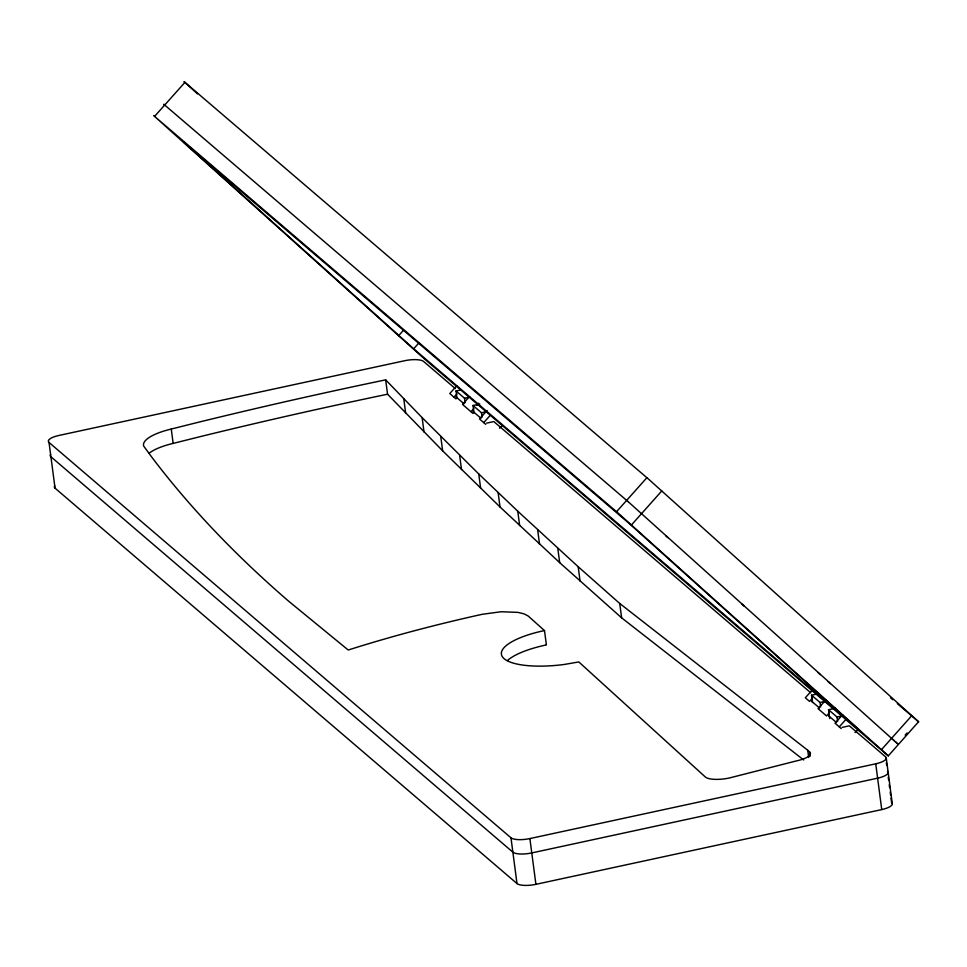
<?xml version="1.0" encoding="UTF-8"?>
<svg xmlns="http://www.w3.org/2000/svg" width="967" height="967" viewBox="0 0 967 967"><rect width="100%" height="100%" fill="white"/><g stroke="black" fill="none" stroke-linecap="round" stroke-linejoin="round"><path stroke-width="1.45" d="M154.587 116.366L184.939 82.352L648.422 479.016L918.577 721.745L888.286 755.868L423.884 358.419L153.644 115.593L618.058 513.042L888.286 755.868M398.742 335.585L403.336 330.436M413.671 348.809L858.43 729.432L628.949 523.244L183.5 142.04L413.671 348.809L419.182 342.62M456.787 385.688L449.788 393.533L455.989 398.912M454.031 397.159L456.883 393.98M469.164 396.99L462.528 404.436L472.972 413.453M471.014 411.7L473.866 408.509M476.707 405.318L478.605 403.191M487.09 410.467L479.511 418.965L485.7 424.356M483.754 422.603L490.39 415.157M616.535 511.724L646.899 477.686M631.463 524.948L661.815 490.91M812.316 689.93L805.33 697.775L809.572 701.413L812.413 698.222M825.649 700.168L818.058 708.678L826.555 715.943L829.396 712.752M842.632 714.71L835.041 723.207L841.242 728.598M839.296 726.846L845.932 719.4M881.481 749.63L911.845 715.592M905.185 735.101L907.106 732.938M507.445 660.534A60.788 18.373 -7.5 0 1 545.436 645.122L546.391 644.965L544.506 630.605L528.2 616.027L524.102 613.876L517.901 612.377L501.051 611.748L482.146 614.311A593.134 179.342 -7.5 0 0 390.994 637.18L380.104 640.311A593.134 179.342 -7.5 0 0 348.217 650.017L288.504 601.075A5852.079 1769.489 -7.5 0 1 151.203 456.364L143.696 446.101A43.551 13.163 -7.5 0 1 171.268 429.046L198.259 422.289A1858.489 561.948 -7.5 0 1 385.664 379.85L422.132 417.635L478.75 473.951L517.768 511.217L578.181 566.735L619.726 603.481L807.747 750.259L809.56 751.927L810.128 756.23M149.123 453.257A43.551 13.163 -7.5 0 1 173.153 443.406L200.157 436.649A1858.489 561.948 -7.5 0 1 387.549 394.21L442.644 450.827L500.024 506.974L559.675 562.649L621.624 617.84L803.686 759.977M457.004 398.307L456.037 390.958L461.428 389.798M456.037 390.958L464.523 398.235L469.914 397.062M473.987 412.836L473.02 405.499L479.753 404.037M473.02 405.499L481.506 412.764L486.897 411.604M486.643 423.111L493.823 421.564L810.805 692.843M812.51 702.55L811.543 695.2L816.934 694.04M811.543 695.2L820.04 702.465L825.431 701.305M829.686 718.554L828.526 709.742L835.27 708.279M828.526 709.742L837.023 717.006L842.414 715.834M842.148 727.377L849.34 725.83L885.579 756.835A15.194 4.593 -7.5 0 1 875.727 763.821L529.88 838.57A15.194 4.593 -7.5 0 1 510.975 837.809L49.027 442.451A15.194 4.593 -7.5 0 1 58.89 435.464L404.726 360.715A15.194 4.593 -7.5 0 1 423.631 361.477L455.336 388.613M54.708 485.809A15.194 4.593 -7.5 0 0 55.046 488.166L516.994 883.56A15.194 4.593 -7.5 0 0 535.911 884.334L881.747 809.584A15.194 4.593 -7.5 0 0 892.07 803.13M544.506 630.605L543.539 630.762A60.788 18.373 -7.5 0 0 502.26 656.569A60.788 18.373 -7.5 0 0 564.269 664.462L578.81 661.936L705.39 777.045A19.147 5.79 -7.5 0 0 729.215 778.012L797.146 760.727A19.147 5.79 -7.5 0 0 809.56 751.927M918.65 721.829L897.328 703.613M184.939 82.352L183.996 81.579L197.534 93.859M890.534 697.811L892.795 699.745M626.664 500.374L163.761 104.255L164.547 105.028M456.073 396.953L463.991 403.735M473.056 411.483L480.974 418.264M811.579 701.22L819.508 708.001M828.562 715.749L836.491 722.542M626.652 500.386L628.187 501.692M628.175 501.704L898.331 744.445M665.634 535.621L667.871 537.64M741.834 604.097L744.07 606.116M818.034 672.573L820.282 674.591M828.127 681.638L830.363 683.657M892.928 739.453L894.149 740.553M895.249 741.544L896.204 742.426M897.001 743.152L897.642 743.744M886.256 757.947L892.275 803.71M886.328 762.576L886.703 765.453M888.25 777.178L888.649 780.164M889.241 784.66L889.628 787.646M890.22 792.13L890.607 795.116M891.006 798.113L891.598 802.598M881.747 809.584L875.727 763.821M837.023 717.006L837.603 721.406M820.04 702.465L820.62 706.877M807.747 750.259L808.69 757.439M619.726 603.481L621.624 617.84M578.181 566.735L580.079 581.094M557.79 548.289L559.675 562.649M537.652 529.783L539.538 544.143M517.768 511.217L519.654 525.577M498.126 492.614L500.024 506.974M481.506 412.764L482.086 417.176M529.88 838.57L535.911 884.334M478.75 473.951L480.635 488.311M464.523 398.235L465.103 402.635M510.975 837.809L516.994 883.56M459.627 455.227L461.513 469.587M440.747 436.455L442.644 450.827M422.132 417.635L424.017 432.007M403.771 398.767L405.657 413.127M385.664 379.85L387.549 394.21M171.268 429.046L173.153 443.406M49.027 442.451L55.046 488.166M857.947 729.142A8.546 7.857 -49.4 0 1 855.009 732.454M502.417 424.9A8.546 7.857 -49.4 0 1 499.468 428.2M887.464 771.195A15.194 4.593 -7.5 0 1 877.613 778.181L531.777 852.93A15.194 4.593 -7.5 0 1 512.861 852.169L50.913 456.762A15.194 4.593 -7.5 0 1 50.574 454.405"/></g></svg>
